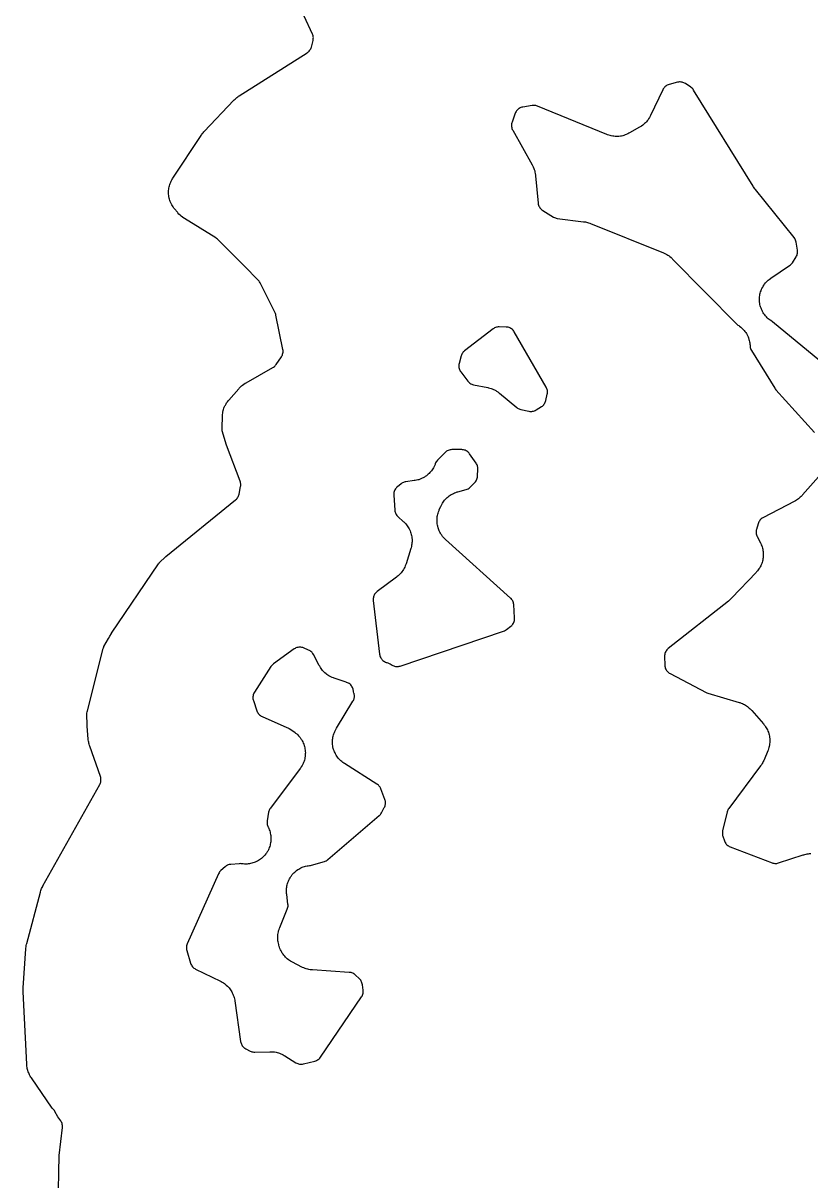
# Model space of a CAD drawing. Header units: millimetres. Extents: x 0 to 194, y 0 to 300.
# Drawn here: x 5.1 to 29.54, y 98.06 to 133.96 of the extents above; entities that cross this region are included whole.
import ezdxf

# ---------------------------------------------------------------- set-up
doc = ezdxf.new("R2010")
doc.units = ezdxf.units.MM
doc.layers.add('CUT', color=7, linetype='CONTINUOUS')

msp = doc.modelspace()

# ---------------------------------------------------------------- linework, layer by layer
at = {"layer": 'CUT'}
for points in [[(6.189, 97.2566), (6.2185, 98.8424), (6.3214, 99.7141), (6.3235, 99.7446), (6.3224, 99.7752), (6.3182, 99.8056), (6.3109, 99.8353), (6.3006, 99.8642), (6.2874, 99.8919), (6.2715, 99.918), (6.1817, 100.05), (6.0917, 100.2128), (6.076, 100.2381), (6.0579, 100.2617), (6.0375, 100.2834), (6.0151, 100.303), (6.0043, 100.3107), (5.3595, 101.2582), (5.3483, 101.2755), (5.3268, 101.3104), (5.3069, 101.3463), (5.2932, 101.3738), (5.2767, 101.4114), (5.2656, 101.4401), (5.2525, 101.479), (5.2441, 101.5086), (5.2346, 101.5485), (5.2289, 101.5787), (5.2231, 101.6194), (5.2192, 101.6602), (5.2177, 101.6807), (5.1055, 103.9244), (5.1049, 103.951), (5.1055, 104.0176), (5.1066, 104.0442), (5.1893, 105.2505), (5.1913, 105.2719), (5.1963, 105.3147), (5.2033, 105.3571), (5.2124, 105.3992), (5.2174, 105.4201), (5.6394, 107.0068), (5.6446, 107.0249), (5.6558, 107.0608), (5.6685, 107.0962), (5.6791, 107.1224), (5.6947, 107.1566), (5.7117, 107.1901), (5.7205, 107.2067), (7.4806, 110.3472), (7.4932, 110.3724), (7.5034, 110.3987), (7.5111, 110.4259), (7.5162, 110.4536), (7.5187, 110.4817), (7.5185, 110.5099), (7.5156, 110.538), (7.5102, 110.5657), (7.5021, 110.5927), (7.1705, 111.5428), (7.1646, 111.5606), (7.1537, 111.5966), (7.1444, 111.633), (7.1385, 111.6605), (7.1322, 111.6976), (7.1274, 111.7348), (7.1254, 111.7535), (7.0907, 112.16), (7.0834, 112.5586), (7.0929, 112.6071), (7.0984, 112.6316), (7.5913, 114.5656), (7.5965, 114.5843), (7.6077, 114.6215), (7.6103, 114.6289), (7.756, 114.8766), (7.7991, 114.95), (7.8454, 115.0288), (7.8504, 115.0373), (9.3088, 117.1912), (9.3215, 117.209), (9.3287, 117.2186), (9.5272, 117.4161), (11.6984, 119.1808), (11.7202, 119.2004), (11.74, 119.222), (11.7576, 119.2454), (11.7728, 119.2704), (11.7855, 119.2968), (11.7956, 119.3244), (11.8029, 119.3527), (11.8512, 119.5857), (11.8556, 119.6137), (11.8574, 119.642), (11.8565, 119.6704), (11.8529, 119.6985), (11.8467, 119.7262), (11.8379, 119.7531), (11.4131, 120.8712), (11.2779, 121.3206), (11.276, 121.3483), (11.2752, 121.3924), (11.2753, 121.4145), (11.2853, 121.7565), (11.2865, 121.7785), (11.29, 121.8225), (11.2956, 121.8663), (11.3014, 121.8989), (11.3113, 121.9419), (11.3202, 121.9737), (11.3343, 122.0156), (11.3463, 122.0464), (11.3644, 122.0867), (11.3794, 122.1161), (11.4014, 122.1544), (11.4192, 122.1823), (11.4448, 122.2183), (11.4721, 122.2529), (11.4862, 122.2699), (11.7922, 122.6212), (11.8096, 122.6401), (11.8453, 122.6767), (11.8832, 122.7113), (11.9129, 122.7355), (11.9544, 122.7655), (11.9975, 122.7931), (12.0195, 122.8063), (12.8532, 123.2753), (12.877, 123.2903), (12.8994, 123.3074), (12.92, 123.3265), (12.9388, 123.3475), (12.9555, 123.3701), (13.1186, 123.6142), (13.1338, 123.6395), (13.1464, 123.6662), (13.1564, 123.694), (13.1635, 123.7227), (13.1678, 123.7519), (13.1692, 123.7814), (13.1677, 123.8109), (13.1633, 123.8401), (12.9496, 124.9001), (12.9432, 124.9258), (12.9346, 124.9508), (12.9238, 124.975), (12.4582, 125.9056), (12.4425, 125.9332), (12.424, 125.9589), (12.4029, 125.9826), (12.1906, 126.1965), (12.1772, 126.2152), (12.1559, 126.2388), (11.3544, 127.0404), (11.3459, 127.048), (11.1354, 127.2602), (11.1086, 127.2841), (11.0793, 127.3046), (10.1076, 127.9007), (10.0864, 127.9146), (10.0447, 127.9435), (10.0047, 127.9748), (9.9761, 127.9998), (9.9399, 128.0354), (9.9057, 128.0729), (9.8892, 128.0922), (9.798, 128.2045), (9.7846, 128.2218), (9.7587, 128.2571), (9.7345, 128.2937), (9.7178, 128.3219), (9.6973, 128.3606), (9.6833, 128.3903), (9.6667, 128.4309), (9.6557, 128.4618), (9.6431, 128.5038), (9.6352, 128.5356), (9.6267, 128.5786), (9.6219, 128.6111), (9.6177, 128.6547), (9.6161, 128.6875), (9.6161, 128.7313), (9.6177, 128.7641), (9.622, 128.8077), (9.6268, 128.8402), (9.6353, 128.8832), (9.6432, 128.9151), (9.6558, 128.957), (9.6668, 128.988), (9.6835, 129.0285), (9.6974, 129.0582), (9.7179, 129.0969), (9.7403, 129.1346), (9.7519, 129.1531), (10.6289, 130.4777), (10.64, 130.4938), (10.6631, 130.5255), (10.6875, 130.5562), (10.7132, 130.5858), (10.7264, 130.6003), (11.6424, 131.5658), (11.6555, 131.579), (11.682, 131.6048), (11.7096, 131.6294), (11.7311, 131.6471), (11.7606, 131.6694), (11.791, 131.6905), (11.8065, 131.7007), (13.917, 133.0378), (13.9402, 133.0541), (13.9618, 133.0725), (13.9816, 133.0929), (13.9993, 133.1151), (14.0149, 133.1389), (14.0281, 133.164), (14.039, 133.1903), (14.0472, 133.2174), (14.0994, 133.423), (14.1051, 133.4513), (14.1081, 133.4801), (14.1083, 133.509), (14.1057, 133.5379), (14.1004, 133.5663), (14.0923, 133.5941), (14.0816, 133.6209), (13.8278, 134.179)], [(33.0476, 120.8347), (28.3534, 124.6953), (28.3309, 124.7121), (28.2817, 124.7454), (28.2465, 124.7718), (28.2202, 124.7936), (28.1869, 124.8242), (28.1631, 124.8484), (28.133, 124.8822), (28.1118, 124.9086), (28.0852, 124.9453), (28.0668, 124.9737), (28.044, 125.0129), (28.0285, 125.043), (28.0098, 125.0842), (27.9974, 125.1158), (27.983, 125.1587), (27.9738, 125.1913), (27.9638, 125.2355), (27.9579, 125.2689), (27.9523, 125.3138), (27.9499, 125.3476), (27.9488, 125.3929), (27.9498, 125.4268), (27.9533, 125.4719), (27.9579, 125.5077), (27.966, 125.5521), (27.9741, 125.587), (27.9865, 125.6303), (27.9974, 125.6622), (28.014, 125.704), (28.028, 125.7347), (28.0488, 125.7746), (28.0658, 125.8038), (28.0904, 125.8414), (28.1103, 125.8687), (28.1386, 125.9037), (28.161, 125.9289), (28.1927, 125.9609), (28.2176, 125.9837), (28.2522, 126.0124), (28.2883, 126.0393), (28.3067, 126.0523), (28.8851, 126.4406), (28.9098, 126.4591), (28.9324, 126.48), (28.9528, 126.5031), (28.9707, 126.5282), (29.0862, 126.7089), (29.1017, 126.7363), (29.1143, 126.7652), (29.1238, 126.7953), (29.1301, 126.8262), (29.1331, 126.8576), (29.1328, 126.8891), (29.1292, 126.9204), (29.087, 127.1702), (29.0804, 127.2), (29.0708, 127.229), (29.0583, 127.2569), (29.043, 127.2834), (29.0251, 127.3081), (27.8252, 128.8022), (27.8087, 128.824), (27.7694, 128.8796), (27.7543, 128.9023), (25.9065, 131.8798), (25.8883, 131.9059), (25.8674, 131.93), (25.844, 131.9517), (25.8185, 131.9708), (25.6513, 132.0828), (25.6273, 132.0973), (25.6019, 132.1096), (25.5756, 132.1194), (25.5485, 132.1266), (25.5207, 132.1313), (25.4927, 132.1334), (25.4646, 132.1329), (25.4367, 132.1297), (25.4092, 132.124), (25.1452, 132.0556), (25.1174, 132.047), (25.0907, 132.0357), (25.0651, 132.0219), (25.041, 132.0057), (25.0186, 131.9872), (24.998, 131.9666), (24.9796, 131.9441), (24.9634, 131.92), (24.9496, 131.8944), (24.5659, 131.0902), (24.5556, 131.0699), (24.5341, 131.03), (24.5105, 130.9912), (24.4914, 130.9631), (24.464, 130.9269), (24.4422, 130.9008), (24.4113, 130.8675), (24.3869, 130.8438), (24.3528, 130.8138), (24.3262, 130.7926), (24.2893, 130.7662), (24.2511, 130.7417), (24.2316, 130.7299), (23.9209, 130.5521), (23.9009, 130.5413), (23.8604, 130.5208), (23.8189, 130.5023), (23.7872, 130.49), (23.744, 130.4758), (23.7112, 130.4668), (23.6669, 130.4571), (23.6333, 130.4514), (23.5882, 130.4462), (23.5543, 130.444), (23.5089, 130.4433), (23.4749, 130.4445), (23.4297, 130.4484), (23.396, 130.453), (23.3513, 130.4615), (23.3183, 130.4695), (23.2747, 130.4824), (23.2319, 130.4974), (23.2107, 130.5055), (21.0617, 131.3861), (21.0354, 131.3955), (21.0083, 131.4024), (20.9806, 131.4068), (20.9527, 131.4085), (20.9247, 131.4076), (20.8969, 131.4042), (20.6045, 131.3536), (20.5767, 131.3475), (20.5496, 131.3387), (20.5235, 131.3274), (20.4985, 131.3136), (20.475, 131.2976), (20.4531, 131.2794), (20.433, 131.2592), (20.415, 131.2372), (20.3991, 131.2136), (20.3855, 131.1886), (20.3743, 131.1624), (20.2732, 130.8899), (20.2645, 130.8624), (20.2585, 130.8341), (20.2552, 130.8054), (20.2546, 130.7765), (20.2569, 130.7477), (20.262, 130.7192), (20.2697, 130.6913), (20.2801, 130.6644), (20.293, 130.6385), (20.8996, 129.5601), (20.9107, 129.5392), (20.9316, 129.497), (20.9502, 129.4538), (20.9625, 129.4207), (20.9765, 129.3758), (20.9853, 129.3416), (20.9946, 129.2954), (21.0014, 129.2488), (21.0042, 129.2254), (21.0837, 128.3768), (21.0882, 128.3462), (21.0958, 128.3162), (21.1065, 128.2871), (21.1201, 128.2593), (21.1365, 128.233), (21.1555, 128.2086), (21.177, 128.1862), (21.2006, 128.1662), (21.2262, 128.1487), (21.5593, 127.9455), (21.5871, 127.9305), (21.6163, 127.9185), (21.6467, 127.9096), (21.6778, 127.904), (22.4905, 127.8011), (22.5096, 127.7983), (22.5476, 127.7918), (22.5854, 127.7837), (22.6133, 127.7764), (22.6502, 127.7651), (22.6866, 127.7522), (22.7047, 127.7454), (24.9728, 126.8308), (24.9938, 126.8217), (25.0353, 126.8024), (25.0758, 126.7811), (25.1052, 126.7636), (25.1433, 126.7383), (25.1708, 126.7179), (25.2062, 126.6888), (25.24, 126.658), (25.2565, 126.6421), (27.2626, 124.6166), (27.2832, 124.5976), (27.3055, 124.5807), (27.3317, 124.5627), (27.3673, 124.5354), (27.3926, 124.5139), (27.4252, 124.4835), (27.4484, 124.4595), (27.4777, 124.426), (27.4984, 124.3999), (27.5243, 124.3636), (27.5424, 124.3355), (27.5645, 124.2969), (27.5797, 124.2672), (27.598, 124.2266), (27.6101, 124.1955), (27.6243, 124.1532), (27.6333, 124.1211), (27.6432, 124.0777), (27.649, 124.0448), (27.6545, 124.0006), (27.657, 123.9674), (27.6572, 123.9605), (27.6597, 123.929), (27.6655, 123.898), (27.6745, 123.8677), (27.6866, 123.8386), (27.7017, 123.8109), (28.4256, 122.6362), (28.441, 122.6136), (28.4583, 122.5925), (29.6599, 121.2612)], [(29.7831, 119.8926), (29.2886, 119.3281), (29.2745, 119.3128), (29.2458, 119.283), (29.2158, 119.2544), (29.1923, 119.2341), (29.1597, 119.2085), (29.1345, 119.1904), (29.0997, 119.1679), (29.0639, 119.147), (29.0458, 119.1369), (28.0573, 118.619), (28.0312, 118.6036), (28.0068, 118.5856), (27.9843, 118.5653), (27.964, 118.5428), (27.9461, 118.5183), (27.9307, 118.4922), (27.918, 118.4647), (27.9082, 118.436), (27.8575, 118.2591), (27.851, 118.2317), (27.8471, 118.2037), (27.8458, 118.1756), (27.8472, 118.1474), (27.8512, 118.1195), (27.8579, 118.0921), (27.867, 118.0655), (27.8787, 118.0398), (27.9788, 117.844), (27.988, 117.8247), (28.0056, 117.7859), (28.0213, 117.7463), (28.0317, 117.716), (28.0436, 117.6751), (28.051, 117.644), (28.059, 117.6021), (28.0635, 117.5705), (28.0674, 117.528), (28.0689, 117.4961), (28.0688, 117.4535), (28.0673, 117.4216), (28.0632, 117.3791), (28.0586, 117.3475), (28.0505, 117.3056), (28.0429, 117.2746), (28.0309, 117.2337), (28.0204, 117.2035), (28.0046, 117.1639), (27.9913, 117.1348), (27.9718, 117.0969), (27.9558, 117.0693), (27.9328, 117.0334), (27.9142, 117.0073), (27.8879, 116.9738), (27.86, 116.9415), (27.8457, 116.9257), (27.0943, 116.1355), (27.0713, 116.1129), (27.0118, 116.0587), (26.9872, 116.0379), (25.1209, 114.5674), (25.0976, 114.547), (25.0765, 114.5243), (25.0579, 114.4995), (25.0419, 114.4729), (25.0287, 114.4449), (25.0186, 114.4156), (25.0114, 114.3854), (25.0075, 114.3547), (25.0067, 114.3237), (25.0142, 114.0473), (25.0164, 114.0184), (25.0213, 113.99), (25.0289, 113.9621), (25.0392, 113.9351), (25.0521, 113.9092), (25.0674, 113.8846), (25.085, 113.8617), (25.1047, 113.8405), (25.1263, 113.8214), (25.1497, 113.8044), (25.1746, 113.7898), (26.2907, 113.2037), (26.3176, 113.1913), (26.3455, 113.1815), (27.3203, 112.8945), (27.3406, 112.888), (27.3809, 112.8741), (27.4205, 112.8582), (27.4495, 112.845), (27.4874, 112.8255), (27.515, 112.8095), (27.5509, 112.7865), (27.5769, 112.768), (27.6105, 112.7417), (27.6346, 112.7208), (27.6655, 112.6914), (27.695, 112.6606), (27.7093, 112.6449), (28.0706, 112.2296), (28.0851, 112.2121), (28.113, 112.1765), (28.1392, 112.1395), (28.1573, 112.1108), (28.1796, 112.0714), (28.1948, 112.041), (28.213, 111.9995), (28.2251, 111.9678), (28.239, 111.9247), (28.2479, 111.8919), (28.2574, 111.8476), (28.2629, 111.8141), (28.2679, 111.7691), (28.27, 111.7352), (28.2705, 111.6899), (28.2691, 111.656), (28.265, 111.6109), (28.2603, 111.5773), (28.2517, 111.5328), (28.2436, 111.4998), (28.2306, 111.4564), (28.2154, 111.4138), (28.2072, 111.3926), (28.0924, 111.1152), (28.0849, 111.098), (28.0691, 111.0638), (28.0518, 111.0304), (28.0379, 111.0059), (28.0179, 110.974), (27.9966, 110.943), (27.9856, 110.9277), (26.9979, 109.61), (26.9806, 109.5844), (26.9661, 109.5571), (26.9545, 109.5285), (26.9459, 109.4989), (26.8071, 108.9095), (26.802, 108.8821), (26.7994, 108.8543), (26.7995, 108.8263), (26.8021, 108.7985), (26.8073, 108.7711), (26.8151, 108.7443), (26.8633, 108.6023), (26.8741, 108.5751), (26.8874, 108.549), (26.9033, 108.5244), (26.9214, 108.5014), (26.9417, 108.4803), (26.964, 108.4613), (26.988, 108.4446), (27.0135, 108.4303), (27.0403, 108.4185), (28.3398, 107.9223), (28.3675, 107.9132), (28.396, 107.9069), (28.425, 107.9033), (28.4542, 107.9026), (28.4834, 107.9048), (28.5121, 107.9097), (28.5403, 107.9175), (29.3019, 108.1673), (29.3216, 108.1732), (29.3613, 108.1842), (29.4014, 108.1934), (29.4317, 108.199), (29.4725, 108.2045), (29.5032, 108.2072), (29.5443, 108.2089)]]:
    msp.add_lwpolyline(points, dxfattribs=at)
for points in [[(18.6242, 123.2815), (18.6301, 123.2515), (18.639, 123.2222), (18.6508, 123.194), (18.6655, 123.1672), (18.6828, 123.142), (18.9002, 122.8575), (18.9201, 122.834), (18.9424, 122.8127), (18.9667, 122.7938), (18.9929, 122.7774), (19.0206, 122.7639), (19.0495, 122.7532), (19.0794, 122.7456), (19.5186, 122.6572), (19.5403, 122.6523), (19.5833, 122.6414), (19.6258, 122.6284), (19.6571, 122.6171), (19.6981, 122.5999), (19.7281, 122.5856), (19.7672, 122.5645), (19.7957, 122.5472), (19.8325, 122.5224), (19.8681, 122.4957), (19.8855, 122.482), (20.4183, 122.0399), (20.4415, 122.0225), (20.4662, 122.0075), (20.4923, 121.9948), (20.5194, 121.9848), (20.5475, 121.9774), (20.7985, 121.924), (20.8269, 121.9194), (20.8556, 121.9175), (20.8843, 121.9183), (20.9129, 121.922), (20.941, 121.9283), (20.9683, 121.9373), (20.9946, 121.9489), (21.0198, 121.9629), (21.1885, 122.0683), (21.213, 122.0853), (21.2356, 122.1046), (21.2562, 122.1261), (21.2746, 122.1496), (21.2906, 122.1747), (21.304, 122.2013), (21.3147, 122.2291), (21.3225, 122.2578), (21.3667, 122.4568), (21.3714, 122.4842), (21.3736, 122.512), (21.3732, 122.5398), (21.3702, 122.5675), (21.3647, 122.5948), (21.3567, 122.6215), (21.3462, 122.6473), (21.3334, 122.672), (20.3418, 124.3844), (20.3251, 124.4101), (20.3058, 124.434), (20.2842, 124.4558), (20.2605, 124.4753), (20.2349, 124.4923), (20.2077, 124.5065), (20.1792, 124.5179), (20.1497, 124.5263), (20.1195, 124.5317), (20.0889, 124.534), (19.8726, 124.5388), (19.8435, 124.538), (19.8147, 124.5345), (19.7863, 124.5281), (19.7587, 124.5191), (19.7321, 124.5074), (19.7068, 124.4932), (19.6829, 124.4766), (18.8026, 123.7989), (18.7814, 123.7809), (18.7619, 123.7611), (18.7444, 123.7395), (18.7289, 123.7164), (18.7156, 123.6919), (18.7047, 123.6664), (18.6961, 123.6399), (18.6317, 123.4028), (18.6252, 123.3729), (18.6217, 123.3426), (18.6214, 123.312)], [(16.0107, 116.2498), (15.9969, 116.2248), (15.9855, 116.1985), (15.9767, 116.1713), (15.9705, 116.1434), (15.967, 116.115), (15.9663, 116.0864), (15.9682, 116.0579), (16.163, 114.3874), (16.1677, 114.3592), (16.175, 114.3315), (16.1849, 114.3047), (16.1973, 114.279), (16.2121, 114.2546), (16.2292, 114.2317), (16.2484, 114.2105), (16.2694, 114.1912), (16.2923, 114.174), (16.3166, 114.1591), (16.3423, 114.1466), (16.3691, 114.1365), (16.3887, 114.1302), (16.4191, 114.1188), (16.459, 114.1016), (16.4881, 114.0872), (16.5261, 114.0663), (16.5493, 114.052), (16.5749, 114.0379), (16.6017, 114.0263), (16.6296, 114.0174), (16.6582, 114.0113), (16.6872, 114.008), (16.7164, 114.0075), (16.7456, 114.0098), (16.7743, 114.015), (16.8025, 114.023), (20.012, 115.1032), (20.0438, 115.116), (20.0739, 115.1322), (20.1019, 115.1518), (20.2395, 115.2602), (20.2616, 115.2794), (20.2817, 115.3006), (20.2996, 115.3237), (20.3152, 115.3484), (20.3283, 115.3745), (20.3388, 115.4018), (20.3466, 115.43), (20.3516, 115.4587), (20.3538, 115.4879), (20.3532, 115.5171), (20.3239, 115.9306), (20.3205, 115.9591), (20.3143, 115.9873), (20.3055, 116.0146), (20.2941, 116.0411), (20.2803, 116.0663), (20.2641, 116.0901), (20.2457, 116.1122), (20.2252, 116.1324), (18.2132, 117.9419), (18.1974, 117.9569), (18.1665, 117.9875), (18.1371, 118.0196), (18.1162, 118.0447), (18.0901, 118.0795), (18.0717, 118.1065), (18.0491, 118.1437), (18.0334, 118.1723), (18.0145, 118.2115), (18.0017, 118.2415), (17.9866, 118.2823), (17.9768, 118.3134), (17.9657, 118.3556), (17.9589, 118.3875), (17.9519, 118.4304), (17.9483, 118.4629), (17.9455, 118.5063), (17.945, 118.5389), (17.9464, 118.5824), (17.9491, 118.615), (17.9547, 118.6581), (17.9605, 118.6902), (17.9703, 118.7327), (17.9791, 118.7641), (17.993, 118.8053), (18.0088, 118.8459), (18.0172, 118.866), (18.0662, 118.9755), (18.0756, 118.9954), (18.0955, 119.0346), (18.1173, 119.0728), (18.135, 119.1006), (18.1604, 119.1365), (18.1807, 119.1624), (18.2095, 119.1957), (18.2322, 119.2195), (18.2641, 119.2498), (18.2891, 119.2713), (18.3238, 119.2983), (18.3508, 119.3172), (18.388, 119.3407), (18.4166, 119.357), (18.4559, 119.3767), (18.486, 119.3901), (18.5271, 119.4059), (18.5688, 119.4197), (18.5899, 119.4261), (18.8532, 119.4991), (18.8834, 119.5092), (18.9123, 119.5225), (18.9397, 119.5387), (18.9652, 119.5578), (18.9885, 119.5794), (19.1195, 119.7146), (19.1398, 119.7379), (19.1577, 119.7632), (19.1728, 119.7901), (19.1851, 119.8185), (19.1944, 119.848), (19.2006, 119.8783), (19.2037, 119.909), (19.2142, 120.1288), (19.2142, 120.157), (19.2116, 120.1851), (19.2063, 120.2129), (19.1985, 120.24), (19.1881, 120.2663), (19.1753, 120.2915), (19.1602, 120.3153), (18.9567, 120.6056), (18.9391, 120.6284), (18.9193, 120.6494), (18.8977, 120.6683), (18.8743, 120.6852), (18.8494, 120.6996), (18.8233, 120.7117), (18.7961, 120.7212), (18.7681, 120.728), (18.7396, 120.7321), (18.7108, 120.7335), (18.4077, 120.7332), (18.3779, 120.7317), (18.3485, 120.7273), (18.3196, 120.7199), (18.2916, 120.7097), (18.2647, 120.6968), (18.2393, 120.6813), (18.2155, 120.6633), (18.1936, 120.6431), (17.9584, 120.4029), (17.937, 120.3785), (17.9183, 120.3519), (17.9026, 120.3234), (17.8901, 120.2934), (17.8835, 120.275), (17.8673, 120.2353), (17.8537, 120.2062), (17.8337, 120.1682), (17.8175, 120.1405), (17.794, 120.1047), (17.7751, 120.0786), (17.7483, 120.0452), (17.7271, 120.0211), (17.6972, 119.9903), (17.6738, 119.9683), (17.6411, 119.9405), (17.6157, 119.9209), (17.5805, 119.8963), (17.5533, 119.8792), (17.516, 119.8581), (17.4873, 119.8436), (17.4482, 119.8262), (17.4182, 119.8145), (17.3776, 119.8008), (17.3466, 119.7921), (17.3049, 119.7824), (17.2627, 119.7747), (17.2415, 119.7713), (16.9818, 119.7365), (16.9549, 119.7317), (16.9286, 119.7244), (16.903, 119.7147), (16.8784, 119.7028), (16.855, 119.6886), (16.8329, 119.6724), (16.7148, 119.5768), (16.6934, 119.5577), (16.6739, 119.5366), (16.6565, 119.5138), (16.6414, 119.4894), (16.6286, 119.4637), (16.6184, 119.4368), (16.6108, 119.4091), (16.6059, 119.3809), (16.6037, 119.3522), (16.6042, 119.3235), (16.6356, 118.8558), (16.639, 118.8268), (16.6451, 118.7983), (16.654, 118.7706), (16.6655, 118.7438), (16.6796, 118.7183), (16.6961, 118.6943), (16.7148, 118.672), (16.7356, 118.6516), (16.8994, 118.506), (16.9152, 118.4914), (16.9459, 118.4613), (16.9752, 118.4297), (16.996, 118.4051), (17.0222, 118.3709), (17.0405, 118.3444), (17.0633, 118.3078), (17.079, 118.2797), (17.0982, 118.2412), (17.1111, 118.2116), (17.1265, 118.1714), (17.1366, 118.1408), (17.1481, 118.0993), (17.1552, 118.0679), (17.1626, 118.0255), (17.1667, 117.9935), (17.1701, 117.9506), (17.1711, 117.9184), (17.1704, 117.8753), (17.1683, 117.8431), (17.1634, 117.8004), (17.1583, 117.7685), (17.1494, 117.7264), (17.1385, 117.6848), (17.1325, 117.6641), (16.9853, 117.1952), (16.9776, 117.1729), (16.9612, 117.1287), (16.9425, 117.0855), (16.9267, 117.0539), (16.9036, 117.0128), (16.8847, 116.983), (16.8573, 116.9446), (16.8354, 116.917), (16.8042, 116.8817), (16.7795, 116.8565), (16.7447, 116.8246), (16.7084, 116.7946), (16.6899, 116.7801), (16.0876, 116.3337), (16.0654, 116.3155), (16.0451, 116.2954), (16.0268, 116.2734)], [(10.169, 105.29), (10.1701, 105.2594), (10.1744, 105.2291), (10.1817, 105.1995), (10.2997, 104.8085), (10.3101, 104.7795), (10.3235, 104.7516), (10.3396, 104.7253), (10.3584, 104.7008), (10.3796, 104.6784), (10.403, 104.6582), (10.4283, 104.6405), (10.4553, 104.6256), (11.2263, 104.2493), (11.2458, 104.2392), (11.2842, 104.2181), (11.3216, 104.1951), (11.3487, 104.1765), (11.3837, 104.15), (11.4089, 104.1289), (11.4411, 104.0991), (11.4641, 104.0756), (11.4932, 104.0428), (11.5138, 104.0172), (11.5396, 103.9818), (11.5576, 103.9543), (11.5799, 103.9165), (11.5951, 103.8874), (11.6136, 103.8475), (11.6259, 103.8171), (11.6404, 103.7757), (11.6497, 103.7442), (11.6601, 103.7015), (11.6684, 103.6585), (11.672, 103.6368), (11.8508, 102.3799), (11.8561, 102.3519), (11.8641, 102.3246), (11.8747, 102.2981), (11.8877, 102.2727), (11.9031, 102.2487), (11.9206, 102.2262), (11.9403, 102.2055), (11.9618, 102.1868), (11.985, 102.1702), (12.0096, 102.1559), (12.1468, 102.0848), (12.1744, 102.0722), (12.2031, 102.0624), (12.2327, 102.0556), (12.2628, 102.0519), (12.2931, 102.0512), (12.7635, 102.0641), (12.7856, 102.0641), (12.8299, 102.0632), (12.8741, 102.06), (12.907, 102.056), (12.9507, 102.0486), (12.9831, 102.0414), (13.0258, 102.0296), (13.0573, 102.0193), (13.0986, 102.0034), (13.129, 101.99), (13.1686, 101.9701), (13.2071, 101.9484), (13.2261, 101.937), (13.5683, 101.7208), (13.5948, 101.7059), (13.6226, 101.6938), (13.6515, 101.6845), (13.6812, 101.6782), (13.7114, 101.6749), (13.7418, 101.6747), (13.772, 101.6776), (13.8018, 101.6835), (14.1516, 101.7716), (14.1813, 101.7807), (14.2099, 101.7929), (14.2371, 101.8079), (14.2626, 101.8257), (14.2861, 101.8461), (14.3074, 101.8687), (14.3262, 101.8935), (15.6023, 103.7646), (15.6184, 103.7911), (15.6317, 103.819), (15.6421, 103.8482), (15.6493, 103.8783), (15.6535, 103.909), (15.6544, 103.9399), (15.6522, 103.9708), (15.631, 104.1407), (15.6258, 104.1701), (15.6178, 104.1989), (15.6069, 104.2268), (15.5932, 104.2534), (15.577, 104.2786), (15.5584, 104.302), (15.5375, 104.3234), (15.4065, 104.4451), (15.3841, 104.4639), (15.36, 104.4805), (15.3344, 104.4947), (15.3075, 104.5062), (15.2797, 104.5152), (15.2511, 104.5213), (15.222, 104.5247), (14.0783, 104.6), (14.0557, 104.6021), (14.0107, 104.6074), (13.966, 104.6149), (13.9328, 104.6222), (13.8891, 104.6342), (13.8569, 104.6448), (13.8146, 104.6611), (13.7732, 104.6795), (13.7527, 104.6892), (13.4626, 104.8362), (13.4425, 104.8471), (13.403, 104.8697), (13.3646, 104.8943), (13.3368, 104.9142), (13.3011, 104.9425), (13.2755, 104.9651), (13.2429, 104.9969), (13.2197, 105.022), (13.1905, 105.0569), (13.1699, 105.0842), (13.1444, 105.1219), (13.1267, 105.1511), (13.1051, 105.1913), (13.0905, 105.2221), (13.073, 105.2642), (13.0578, 105.3072), (13.0507, 105.3288), (13.0388, 105.3685), (13.033, 105.3895), (13.0225, 105.4319), (13.0141, 105.4748), (13.0094, 105.5072), (13.0052, 105.5507), (13.0036, 105.5834), (13.0036, 105.6271), (13.0052, 105.6598), (13.0095, 105.7033), (13.0142, 105.7357), (13.0227, 105.7785), (13.0306, 105.8103), (13.0432, 105.8522), (13.0578, 105.8933), (13.0656, 105.9138), (13.3014, 106.4891), (13.3117, 106.5183), (13.3189, 106.5485), (13.3229, 106.5793), (13.3238, 106.6103), (13.3214, 106.6412), (13.2825, 106.943), (13.2802, 106.9651), (13.2767, 107.0093), (13.2754, 107.0536), (13.276, 107.0869), (13.2791, 107.1311), (13.283, 107.1641), (13.2904, 107.2078), (13.2976, 107.2403), (13.3093, 107.2831), (13.3196, 107.3147), (13.3354, 107.3561), (13.3488, 107.3866), (13.3686, 107.4262), (13.3849, 107.4552), (13.4086, 107.4927), (13.4276, 107.5199), (13.4549, 107.555), (13.4765, 107.5801), (13.5071, 107.6123), (13.5311, 107.6353), (13.5647, 107.6643), (13.5909, 107.6847), (13.6271, 107.7103), (13.6552, 107.7281), (13.6938, 107.7499), (13.7235, 107.7649), (13.7641, 107.7828), (13.7951, 107.7948), (13.8372, 107.8086), (13.8693, 107.8175), (13.9126, 107.8271), (13.9453, 107.8327), (13.9893, 107.8381), (13.9907, 107.8382), (14.0214, 107.842), (14.0515, 107.8489), (14.4495, 107.9624), (14.48, 107.9729), (14.5093, 107.9866), (14.5368, 108.0034), (14.5624, 108.0231), (16.1517, 109.3846), (16.1714, 109.4031), (16.1894, 109.4233), (16.2055, 109.445), (16.2195, 109.4681), (16.3109, 109.6347), (16.3235, 109.6606), (16.3336, 109.6877), (16.3411, 109.7156), (16.3458, 109.7441), (16.3478, 109.7729), (16.347, 109.8018), (16.3434, 109.8305), (16.3371, 109.8587), (16.3281, 109.8861), (16.2014, 110.2173), (16.1904, 110.2425), (16.1772, 110.2665), (16.1618, 110.2893), (16.1444, 110.3106), (16.1251, 110.3302), (16.1041, 110.3479), (16.0816, 110.3636), (15.0775, 110.999), (15.0593, 111.0111), (15.0235, 111.0363), (14.989, 111.0632), (14.9641, 111.0846), (14.9323, 111.1147), (14.9097, 111.1384), (14.881, 111.1714), (14.8607, 111.1972), (14.8354, 111.2329), (14.8177, 111.2605), (14.796, 111.2985), (14.7811, 111.3277), (14.7631, 111.3676), (14.7511, 111.3982), (14.7372, 111.4396), (14.7282, 111.4712), (14.7183, 111.5138), (14.7124, 111.5461), (14.7067, 111.5895), (14.704, 111.6221), (14.7026, 111.6659), (14.7031, 111.6987), (14.7059, 111.7423), (14.7096, 111.7749), (14.7166, 111.8181), (14.7234, 111.8502), (14.7346, 111.8925), (14.7445, 111.9238), (14.7598, 111.9648), (14.7727, 111.9949), (14.7918, 112.0343), (14.8129, 112.0726), (14.8239, 112.0916), (15.3386, 112.9303), (15.3521, 112.9548), (15.3633, 112.9805), (15.372, 113.0071), (15.3782, 113.0343), (15.3819, 113.0621), (15.3829, 113.09), (15.3814, 113.118), (15.3772, 113.1456), (15.3705, 113.1728), (15.3685, 113.1796), (15.3581, 113.2217), (15.3519, 113.2536), (15.3489, 113.2744), (15.3429, 113.3045), (15.3339, 113.3338), (15.322, 113.362), (15.3072, 113.3889), (15.2898, 113.4141), (15.2699, 113.4374), (15.2477, 113.4586), (15.2235, 113.4774), (15.1975, 113.4936), (15.17, 113.5071), (15.1412, 113.5177), (15.122, 113.5237), (14.752, 113.6487), (14.7321, 113.6559), (14.6926, 113.6714), (14.6539, 113.6887), (14.6255, 113.703), (14.5886, 113.7239), (14.5616, 113.7408), (14.5268, 113.7651), (14.5017, 113.7845), (14.4693, 113.8119), (14.446, 113.8336), (14.4164, 113.864), (14.3953, 113.8877), (14.3687, 113.9207), (14.3499, 113.9464), (14.3265, 113.9818), (14.3048, 114.0182), (14.2943, 114.0367), (14.1087, 114.3844), (14.0938, 114.4094), (14.0765, 114.4328), (14.057, 114.4545), (14.0356, 114.4741), (14.0123, 114.4916), (13.9874, 114.5067), (13.9612, 114.5194), (13.8074, 114.5846), (13.7786, 114.5951), (13.7489, 114.6026), (13.7186, 114.6071), (13.688, 114.6084), (13.6575, 114.6066), (13.6273, 114.6017), (13.5977, 114.5938), (13.5691, 114.5829), (13.5417, 114.5691), (13.5159, 114.5526), (12.8701, 114.0916), (12.8477, 114.0739), (12.827, 114.0542), (12.8083, 114.0325), (12.7918, 114.0092), (12.2796, 113.2097), (12.2647, 113.1836), (12.2525, 113.1562), (12.2431, 113.1277), (12.2365, 113.0984), (12.233, 113.0686), (12.2324, 113.0386), (12.2348, 113.0087), (12.2402, 112.9791), (12.2485, 112.9503), (12.357, 112.6349), (12.3686, 112.6062), (12.383, 112.5789), (12.4002, 112.5532), (12.4199, 112.5294), (12.4419, 112.5078), (12.4661, 112.4885), (12.4921, 112.4719), (12.5196, 112.458), (13.2896, 112.1183), (13.3134, 112.1069), (13.3603, 112.0829), (13.4058, 112.0561), (13.4495, 112.0267), (13.471, 112.0113), (13.5414, 111.9578), (13.5585, 111.9441), (13.5922, 111.9158), (13.6244, 111.8859), (13.6475, 111.8623), (13.6766, 111.8294), (13.6973, 111.8037), (13.7231, 111.7681), (13.7411, 111.7405), (13.7633, 111.7025), (13.7785, 111.6733), (13.7969, 111.6333), (13.8093, 111.6028), (13.8237, 111.5612), (13.8329, 111.5296), (13.8432, 111.4868), (13.8493, 111.4544), (13.8554, 111.4109), (13.8583, 111.378), (13.8601, 111.3341), (13.8598, 111.3011), (13.8573, 111.2572), (13.8538, 111.2245), (13.847, 111.181), (13.8403, 111.1487), (13.8293, 111.1061), (13.8195, 111.0747), (13.8044, 111.0334), (13.7916, 111.003), (13.7725, 110.9634), (13.7568, 110.9344), (13.7339, 110.8969), (13.7093, 110.8604), (13.6965, 110.8425), (12.7779, 109.6197), (12.7619, 109.5962), (12.7483, 109.5713), (12.737, 109.5453), (12.7283, 109.5182), (12.7221, 109.4905), (12.6753, 109.219), (12.6718, 109.1913), (12.671, 109.1634), (12.6727, 109.1355), (12.677, 109.1079), (12.6839, 109.0809), (12.6932, 109.0546), (12.7049, 109.0292), (12.713, 109.0137), (12.7266, 108.9843), (12.7429, 108.9442), (12.7536, 108.9136), (12.7659, 108.8721), (12.7736, 108.8406), (12.7819, 108.7981), (12.7865, 108.766), (12.7907, 108.723), (12.7922, 108.6906), (12.7922, 108.6473), (12.7906, 108.6149), (12.7865, 108.5718), (12.7818, 108.5398), (12.7735, 108.4973), (12.7658, 108.4658), (12.7534, 108.4243), (12.7427, 108.3937), (12.7264, 108.3536), (12.7128, 108.3242), (12.6928, 108.2858), (12.6764, 108.2578), (12.6528, 108.2216), (12.6338, 108.1953), (12.6068, 108.1615), (12.5854, 108.1372), (12.5552, 108.1061), (12.5316, 108.0839), (12.4986, 108.0559), (12.4729, 108.0361), (12.4374, 108.0114), (12.4099, 107.9942), (12.3722, 107.973), (12.3432, 107.9585), (12.3036, 107.941), (12.2734, 107.9293), (12.2323, 107.9157), (12.201, 107.907), (12.1588, 107.8974), (12.1269, 107.8918), (12.084, 107.8863), (12.0517, 107.8837), (12.0084, 107.8824), (11.976, 107.883), (11.9328, 107.8858), (11.8898, 107.8907), (11.874, 107.8929), (11.8414, 107.8956), (11.8087, 107.8947), (11.5483, 107.8737), (11.521, 107.8702), (11.4941, 107.8642), (11.4679, 107.8558), (11.4425, 107.8451), (11.4183, 107.832), (11.3954, 107.8168), (11.3739, 107.7996), (11.2429, 107.684), (11.2201, 107.6615), (11.1998, 107.6368), (11.1822, 107.6101), (11.1676, 107.5816), (10.1951, 105.4087), (10.1841, 105.3802), (10.176, 105.3507), (10.1709, 105.3205)]]:
    msp.add_lwpolyline(points, close=True, dxfattribs=at)

doc.saveas('drawing.dxf')
